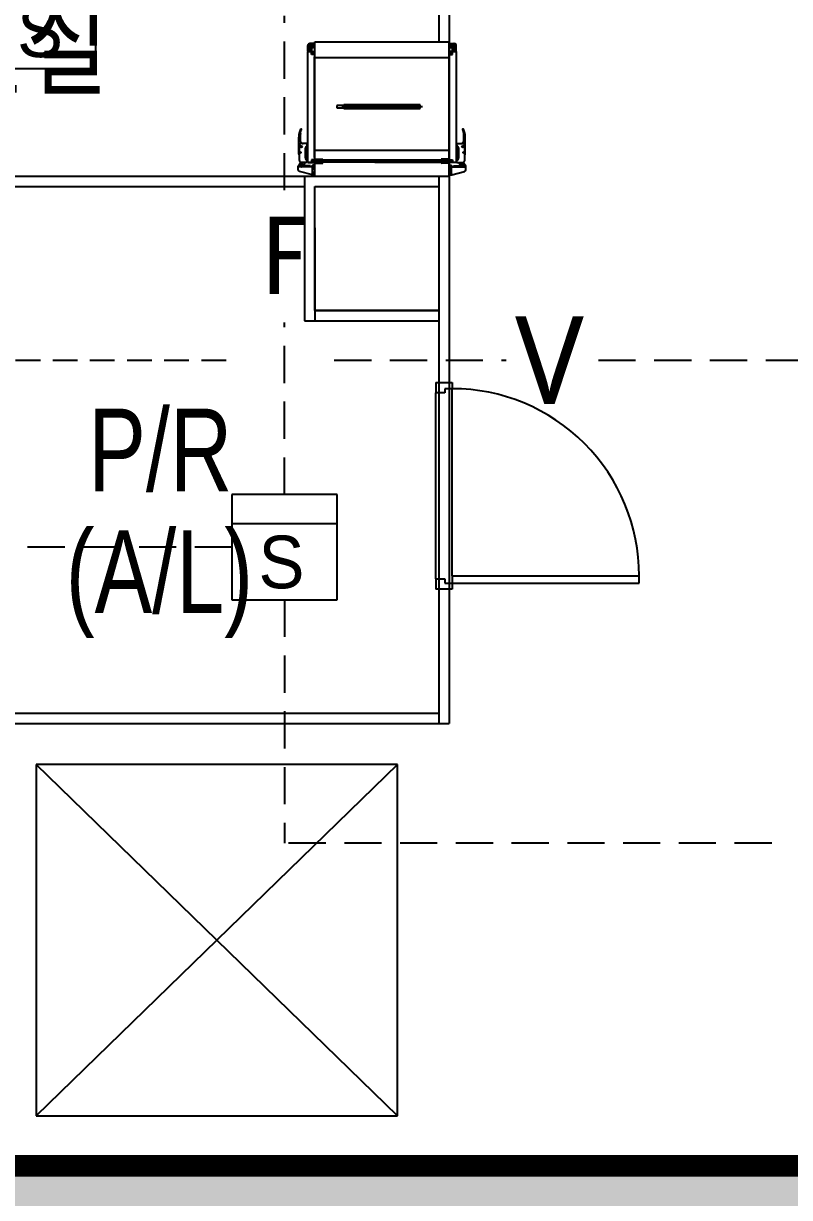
# Model space of a CAD drawing. Header units: millimetres. Extents: x 1710 to 94914, y 1329 to 63037.
# Drawn here: x 73420 to 77130, y 24398 to 30083 of the extents above; entities that cross this region are included whole.
import ezdxf
from ezdxf.enums import TextEntityAlignment as Align

# ---------------------------------------------------------------- set-up
doc = ezdxf.new("R2010")
doc.units = ezdxf.units.MM
doc.header["$LTSCALE"] = 120
doc.linetypes.add('HIDDENX2', pattern=[0.75, 0.5, -0.25])
for name, color, linetype in [('4구역', 131, 'Continuous'), ('ARCH', 9, 'Continuous'), ('DET', 2, 'Continuous'), ('DET-S', 2, 'Continuous'), ('fire', 2, 'Continuous'), ('fire-l', 4, 'Continuous'), ('STROBE', 1, 'Continuous'), ('공사제외', 5, 'Continuous')]:
    doc.layers.add(name, color=color, linetype=linetype)
doc.styles.add('GHD', font='')
doc.styles.add('ghs', font='')
doc.styles.add('SUKWOO', font='malgun.ttf')
doc.styles.add('돋움', font='')
doc.styles.get('GHD').set_extended_font_data('Dotum')
doc.styles.get('ghs').set_extended_font_data('Dotum')
doc.styles.get('돋움').set_extended_font_data('DotumChe')

# ---------------------------------------------------------------- blocks, each defined once
blk = doc.blocks.new('e-01')
at = {"layer": 'DET'}
for p, q in [((1.5, 1.5), (-1.5, 1.5)), ((-1.5, 1.5), (-1.5, -1.5)), ((1.5, -1.5), (1.5, 1.5)), ((1.5, 0.66), (-1.5, 0.66))]:
    blk.add_line(p, q, dxfattribs=at)
at = {"layer": 'DET-S'}
blk.add_line((-1.5, -1.5), (1.5, -1.5), dxfattribs=at)
at = {"layer": 'DET', "color": 1, "style": 'ghs'}
blk.add_text('S', height=1.5, dxfattribs=at).set_placement((-0.745, -1.172))

msp = doc.modelspace()

# ---------------------------------------------------------------- hatches: boundary and pattern name
at = {"layer": '공사제외', "linetype": 'Continuous'}
msp.add_hatch(color=253, dxfattribs=at).paths.add_polyline_path([(83111.3, 24504.2), (71134.5, 24504.2), (71134.5, 9094.1), (83111.3, 9094.1)])

# ---------------------------------------------------------------- linework, layer by layer
at = {"layer": '4구역', "linetype": 'Continuous', "const_width": 100, "elevation": 0}
msp.add_lwpolyline([(71831.3, 29294.2), (71831.3, 31794.2), (70781.3, 31794.2), (70781.4, 42244.3), (75481.3, 42244.3), (75481.3, 44444.2), (77231.3, 44444.2), (77231.3, 46188.7), (83261.3, 46185.5), (83261.3, 24554.2), (73231.3, 24554.2)], dxfattribs=at)
at = {"layer": 'ARCH', "color": 9}
for p, q in [((75481.3, 31744.2, 0), (75481.3, 26694.2, 0)), ((75431.3, 30244.2, 0), (75431.3, 29994.2, 0)), ((74804.4, 29976.3, 0), (74795.9, 29976.3, 0)), ((74796.9, 29950.8, 0), (74796.9, 29976.3, 0)), ((74805.4, 29976.3, 0), (74807.3, 29976.3, 0)), ((74806.3, 29978.2, 0), (74806.3, 29986.7, 0)), ((74823.3, 29985.8, 0), (74806.3, 29985.8, 0)), ((74806.3, 29975.4, 0), (74806.3, 29977.3, 0)), ((74806.3, 29974.4, 0), (74806.3, 29965.9, 0)), ((74806.3, 29966.9, 0), (74815.7, 29966.9, 0)), ((74806.3, 29963.2, 0), (74806.3, 29948, 0)), ((74808.2, 29976.3, 0), (74816.7, 29976.3, 0)), ((74815.7, 29966.9, 0), (74823.3, 29966.9, 0)), ((74815.8, 29950.8, 0), (74815.8, 29976.3, 0)), ((74819.5, 29976.3, 0), (74831.1, 29976.3, 0)), ((74820.5, 29969.7, 0), (74820.5, 29982.9, 0)), ((74820.5, 29981, 0), (74825.2, 29981, 0)), ((74820.5, 29971.6, 0), (74825.2, 29971.6, 0)), ((74827.1, 29985.8, 0), (74823.3, 29985.8, 0)), ((74827.1, 29966.9, 0), (74823.3, 29966.9, 0)), ((74825.2, 29971.6, 0), (74825.2, 29981, 0)), ((74827.1, 29978.7, 0), (74825.2, 29981, 0)), ((74827.1, 29974, 0), (74825.2, 29971.6, 0)), ((74827.1, 29974, 0), (74827.1, 29978.7, 0)), ((74827.1, 29978.7, 0), (74829.9, 29978.7, 0)), ((74827.1, 29974, 0), (74829.9, 29974, 0)), ((74829.9, 29969.7, 0), (74829.9, 29982.9, 0)), ((74831.3, 29344.2, 0), (74831.3, 29994.2, 0)), ((74831.3, 29994.2, 0), (75481.3, 29994.2, 0)), ((75481.3, 29344.2, 0), (75481.3, 29994.2, 0)), ((75493.2, 29976.3, 0), (75481.6, 29976.3, 0)), ((75482.8, 29969.7, 0), (75482.8, 29982.9, 0)), ((75485.6, 29978.7, 0), (75482.8, 29978.7, 0)), ((75485.6, 29974, 0), (75482.8, 29974, 0)), ((75485.6, 29985.8, 0), (75489.4, 29985.8, 0)), ((75485.6, 29978.7, 0), (75487.5, 29981, 0)), ((75485.6, 29974, 0), (75485.6, 29978.7, 0)), ((75485.6, 29974, 0), (75487.5, 29971.6, 0)), ((75485.6, 29966.9, 0), (75489.4, 29966.9, 0)), ((75487.5, 29971.6, 0), (75487.5, 29981, 0)), ((75492.2, 29981, 0), (75487.5, 29981, 0)), ((75492.2, 29971.6, 0), (75487.5, 29971.6, 0)), ((75489.4, 29985.8, 0), (75506.4, 29985.8, 0)), ((75497, 29966.9, 0), (75489.4, 29966.9, 0)), ((75492.2, 29969.7, 0), (75492.2, 29982.9, 0)), ((75504.5, 29976.3, 0), (75496, 29976.3, 0)), ((75496.9, 29950.8, 0), (75496.9, 29976.3, 0)), ((75506.4, 29966.9, 0), (75497, 29966.9, 0)), ((75507.3, 29976.3, 0), (75505.4, 29976.3, 0)), ((75506.4, 29978.2, 0), (75506.4, 29986.7, 0)), ((75506.4, 29975.4, 0), (75506.4, 29977.3, 0)), ((75506.4, 29974.4, 0), (75506.4, 29965.9, 0)), ((75506.4, 29963.2, 0), (75506.4, 29948, 0)), ((75508.3, 29976.3, 0), (75516.7, 29976.3, 0)), ((75515.8, 29950.8, 0), (75515.8, 29976.3, 0)), ((74818.6, 29955.6, 0), (74794.5, 29955.6, 0)), ((74796.4, 29410.2, 0), (74796.4, 29947, 0)), ((74796.4, 29947, 0), (74829.5, 29947, 0)), ((74812.9, 29962.2, 0), (74799.7, 29962.2, 0)), ((74812.9, 29948, 0), (74799.7, 29948, 0)), ((74800.7, 29962.2, 0), (74811, 29962.2, 0)), ((74812, 29962.2, 0), (74801.6, 29962.2, 0)), ((74801.6, 29962.2, 0), (74801.6, 29957.4, 0)), ((74811, 29957.4, 0), (74801.6, 29957.4, 0)), ((74804, 29955.6, 0), (74801.6, 29957.4, 0)), ((74804, 29955.6, 0), (74804, 29948, 0)), ((74808.7, 29955.6, 0), (74804, 29955.6, 0)), ((74808.7, 29955.6, 0), (74811, 29957.4, 0)), ((74808.7, 29955.6, 0), (74808.7, 29948, 0)), ((74811, 29962.2, 0), (74811, 29957.4, 0)), ((74814.6, 29933.9, 0), (74814.6, 29947, 0)), ((74829.4, 29933.9, 0), (74814.6, 29933.9, 0)), ((74816.1, 29942.7, 0), (74816.2, 29942.8, 0)), ((74816.1, 29942.8, 0), (74816.2, 29942.8, 0)), ((74816.2, 29945.8, 0), (74816.2, 29935.2, 0)), ((74830.8, 29945.8, 0), (74816.2, 29945.8, 0)), ((74816.2, 29935.2, 0), (74830.8, 29935.2, 0)), ((74816.9, 29940.1, 0), (74816.8, 29940.6, 0)), ((74816.8, 29940.6, 0), (74817.4, 29940.5, 0)), ((74816.9, 29940.1, 0), (74817.4, 29940.5, 0)), ((74817.8, 29935.2, 0), (74817.9, 29935.2, 0)), ((74817.9, 29935.2, 0), (74817.9, 29935.2, 0)), ((74820.4, 29943, 0), (74820.9, 29943.2, 0)), ((74820.7, 29942.5, 0), (74820.4, 29943, 0)), ((74820.7, 29942.5, 0), (74820.9, 29943.2, 0)), ((74823.4, 29945.5, 0), (74823.3, 29945.8, 0)), ((74823.4, 29945.5, 0), (74823.7, 29945.8, 0)), ((74824, 29938.7, 0), (74823.9, 29939.3, 0)), ((74823.9, 29939.3, 0), (74824.5, 29939.2, 0)), ((74824, 29938.7, 0), (74824.5, 29939.2, 0)), ((74824.2, 29937.4, 0), (74824.7, 29937.5, 0)), ((74824.5, 29936.9, 0), (74824.2, 29937.4, 0)), ((74824.5, 29936.9, 0), (74824.7, 29937.5, 0)), ((74826.1, 29941.7, 0), (74827, 29941.6, 0)), ((74826.2, 29940.8, 0), (74826.1, 29941.7, 0)), ((74826.2, 29940.8, 0), (74827, 29941.6, 0)), ((74827.2, 29945.3, 0), (74827.8, 29945.5, 0)), ((74827.5, 29944.8, 0), (74827.2, 29945.3, 0)), ((74827.5, 29944.8, 0), (74827.8, 29945.5, 0)), ((74829.5, 29945.8, 0), (74829.5, 29947, 0)), ((74829.5, 29433.7, 0), (74829.5, 29921.2, 0)), ((74830.5, 29944.2, 0), (74830.4, 29944.8, 0)), ((74830.4, 29944.8, 0), (74830.7, 29944.7, 0)), ((74830.5, 29944.2, 0), (74830.7, 29944.4, 0)), ((74830.8, 29935.2, 0), (74830.8, 29945.8, 0)), ((74831.3, 29919.2, 0), (75481.3, 29919.2, 0)), ((75481.9, 29945.8, 0), (75496.5, 29945.8, 0)), ((75481.9, 29935.2, 0), (75481.9, 29945.8, 0)), ((75482.2, 29944.8, 0), (75481.9, 29944.7, 0)), ((75482.1, 29944.2, 0), (75481.9, 29944.4, 0)), ((75496.5, 29935.2, 0), (75481.9, 29935.2, 0)), ((75482.1, 29944.2, 0), (75482.2, 29944.8, 0)), ((75516.3, 29947, 0), (75483.2, 29947, 0)), ((75483.2, 29945.8, 0), (75483.2, 29947, 0)), ((75483.2, 29433.7, 0), (75483.2, 29921.2, 0)), ((75483.3, 29933.9, 0), (75498.1, 29933.9, 0)), ((75485.1, 29944.8, 0), (75484.8, 29945.5, 0)), ((75485.4, 29945.3, 0), (75484.8, 29945.5, 0)), ((75485.1, 29944.8, 0), (75485.4, 29945.3, 0)), ((75486.5, 29941.7, 0), (75485.6, 29941.6, 0)), ((75486.4, 29940.8, 0), (75485.6, 29941.6, 0)), ((75486.4, 29940.8, 0), (75486.5, 29941.7, 0)), ((75488.1, 29936.9, 0), (75487.9, 29937.5, 0)), ((75488.4, 29937.4, 0), (75487.9, 29937.5, 0)), ((75488.7, 29939.3, 0), (75488.1, 29939.2, 0)), ((75488.7, 29938.7, 0), (75488.1, 29939.2, 0)), ((75488.1, 29936.9, 0), (75488.4, 29937.4, 0)), ((75488.7, 29938.7, 0), (75488.7, 29939.3, 0)), ((75489.2, 29945.5, 0), (75489, 29945.8, 0)), ((75489.2, 29945.5, 0), (75489.3, 29945.8, 0)), ((75491.9, 29942.5, 0), (75491.7, 29943.2, 0)), ((75492.2, 29943, 0), (75491.7, 29943.2, 0)), ((75491.9, 29942.5, 0), (75492.2, 29943, 0)), ((75494.1, 29955.6, 0), (75518.2, 29955.6, 0)), ((75494.7, 29935.2, 0), (75494.7, 29935.2, 0)), ((75494.8, 29935.2, 0), (75494.7, 29935.2, 0)), ((75495.8, 29940.6, 0), (75495.2, 29940.5, 0)), ((75495.8, 29940.1, 0), (75495.2, 29940.5, 0)), ((75495.8, 29940.1, 0), (75495.8, 29940.6, 0)), ((75496.5, 29942.7, 0), (75496.4, 29942.8, 0)), ((75496.5, 29942.8, 0), (75496.4, 29942.8, 0)), ((75496.5, 29945.8, 0), (75496.5, 29935.2, 0)), ((75498.1, 29933.9, 0), (75498.1, 29947, 0)), ((75499.8, 29962.2, 0), (75513, 29962.2, 0)), ((75499.8, 29948, 0), (75513, 29948, 0)), ((75500.7, 29962.2, 0), (75511.1, 29962.2, 0)), ((75512, 29962.2, 0), (75501.6, 29962.2, 0)), ((75501.6, 29962.2, 0), (75501.6, 29957.4, 0)), ((75501.6, 29957.4, 0), (75511.1, 29957.4, 0)), ((75504, 29955.6, 0), (75501.6, 29957.4, 0)), ((75504, 29955.6, 0), (75504, 29948, 0)), ((75504, 29955.6, 0), (75508.7, 29955.6, 0)), ((75508.7, 29955.6, 0), (75511.1, 29957.4, 0)), ((75508.7, 29955.6, 0), (75508.7, 29948, 0)), ((75511.1, 29962.2, 0), (75511.1, 29957.4, 0)), ((75516.3, 29410.2, 0), (75516.3, 29947, 0)), ((75325.1, 29686.8, 0), (74937.6, 29686.8, 0)), ((74937.6, 29686.8, 0), (74937.6, 29674.8, 0)), ((74960.9, 29680.8, 0), (75351.8, 29680.8, 0)), ((75341.2, 29690.1, 0), (74971.5, 29690.1, 0)), ((74971.5, 29690.1, 0), (74971.5, 29671.6, 0)), ((74984.4, 29690.1, 0), (74984.4, 29671.6, 0)), ((75325.1, 29674.8, 0), (75325.1, 29686.8, 0)), ((75328.3, 29671.6, 0), (75328.3, 29690.1, 0)), ((75341.2, 29671.6, 0), (75341.2, 29690.1, 0)), ((74937.6, 29674.8, 0), (75325.1, 29674.8, 0)), ((74971.5, 29671.6, 0), (75341.2, 29671.6, 0)), ((74760.7, 29550.6, 0), (74763.7, 29565.6, 0)), ((74763.2, 29571.8, 0), (74762.8, 29571.7, 0)), ((74763.7, 29565.6, 0), (74764.4, 29570.8, 0)), ((75549, 29565.6, 0), (75548.3, 29570.8, 0)), ((75552, 29550.6, 0), (75549, 29565.6, 0)), ((75549.4, 29571.8, 0), (75549.9, 29571.7, 0)), ((74753, 29450.8, 0), (74753, 29533.7, 0)), ((75559.7, 29450.8, 0), (75559.7, 29533.7, 0)), ((74755.8, 29419.7, 0), (74755.8, 29492.3, 0)), ((74756.8, 29458.4, 0), (74764.3, 29458.4, 0)), ((74759.6, 29486.7, 0), (74770.9, 29486.7, 0)), ((74760.6, 29454.6, 0), (74760.6, 29462.1, 0)), ((74793.6, 29501.8, 0), (74765.3, 29501.8, 0)), ((74765.3, 29481, 0), (74765.3, 29492.3, 0)), ((74796, 29474.4, 0), (74783, 29474.4, 0)), ((74785.1, 29432.9, 0), (74785.1, 29479.1, 0)), ((74787, 29476.3, 0), (74785.1, 29478.2, 0)), ((74787, 29472.5, 0), (74785.1, 29470.6, 0)), ((74793.6, 29476.3, 0), (74787, 29476.3, 0)), ((74787, 29472.5, 0), (74787, 29476.3, 0)), ((74793.6, 29472.5, 0), (74787, 29472.5, 0)), ((74793.6, 29410.2, 0), (74793.6, 29501.8, 0)), ((74831.3, 29469.2, 0), (75481.3, 29469.2, 0)), ((75516.7, 29474.4, 0), (75529.7, 29474.4, 0)), ((75519.1, 29410.2, 0), (75519.1, 29501.8, 0)), ((75519.1, 29501.8, 0), (75547.4, 29501.8, 0)), ((75519.1, 29476.3, 0), (75525.7, 29476.3, 0)), ((75519.1, 29472.5, 0), (75525.7, 29472.5, 0)), ((75525.7, 29476.3, 0), (75527.6, 29478.2, 0)), ((75525.7, 29472.5, 0), (75525.7, 29476.3, 0)), ((75525.7, 29472.5, 0), (75527.6, 29470.6, 0)), ((75527.6, 29432.9, 0), (75527.6, 29479.1, 0)), ((75553.1, 29486.7, 0), (75541.7, 29486.7, 0)), ((75547.4, 29481, 0), (75547.4, 29492.3, 0)), ((75555.9, 29458.4, 0), (75548.4, 29458.4, 0)), ((75552.1, 29454.6, 0), (75552.1, 29462.1, 0)), ((75556.8, 29419.7, 0), (75556.8, 29492.3, 0)), ((74750.3, 29392.5, 0), (74757.6, 29403.6, 0)), ((74793.6, 29410.2, 0), (74765.3, 29410.2, 0)), ((74766.2, 29390.4, 0), (74766.2, 29400.8, 0)), ((74768.8, 29410.2, 0), (74768.8, 29398.9, 0)), ((74768.8, 29398.9, 0), (74772.6, 29398.9, 0)), ((74782.9, 29410.2, 0), (74782.9, 29410.2, 0)), ((74796, 29440.4, 0), (74783, 29440.4, 0)), ((74787, 29442.3, 0), (74785.1, 29444.2, 0)), ((74787, 29438.5, 0), (74785.1, 29436.7, 0)), ((74793.6, 29442.3, 0), (74787, 29442.3, 0)), ((74787, 29438.5, 0), (74787, 29442.3, 0)), ((74793.6, 29438.5, 0), (74787, 29438.5, 0)), ((74828.5, 29410.2, 0), (74796.4, 29410.2, 0)), ((74796.4, 29410.2, 0), (74829.5, 29410.2, 0)), ((74814.6, 29423.3, 0), (74814.6, 29410.2, 0)), ((74829.4, 29423.3, 0), (74814.6, 29423.3, 0)), ((74816.2, 29411.4, 0), (74816.2, 29422, 0)), ((74816.2, 29422, 0), (74830.8, 29422, 0)), ((74830.8, 29411.4, 0), (74816.2, 29411.4, 0)), ((74816.4, 29414.1, 0), (74816.5, 29414, 0)), ((74816.4, 29413.9, 0), (74816.5, 29414, 0)), ((74817.2, 29416.7, 0), (74817.1, 29416.2, 0)), ((74817.1, 29416.2, 0), (74817.7, 29416.3, 0)), ((74817.2, 29416.7, 0), (74817.7, 29416.3, 0)), ((74818.1, 29421.6, 0), (74818.2, 29421.5, 0)), ((74818.2, 29421.6, 0), (74818.2, 29421.5, 0)), ((74819.1, 29350.8, 0), (74819.1, 29397, 0)), ((74830.3, 29397, 0), (74819.1, 29397, 0)), ((74821, 29414.3, 0), (74820.7, 29413.8, 0)), ((74820.7, 29413.8, 0), (74821.2, 29413.6, 0)), ((74821, 29414.3, 0), (74821.2, 29413.6, 0)), ((74823.7, 29411.3, 0), (74823.6, 29411, 0)), ((74823.7, 29411.3, 0), (74824, 29411, 0)), ((74824.3, 29418, 0), (74824.2, 29417.5, 0)), ((74824.2, 29417.5, 0), (74824.8, 29417.6, 0)), ((74824.3, 29418, 0), (74824.8, 29417.6, 0)), ((74824.8, 29419.9, 0), (74824.5, 29419.4, 0)), ((74824.5, 29419.4, 0), (74825, 29419.2, 0)), ((74824.8, 29419.9, 0), (74825, 29419.2, 0)), ((74826.5, 29415.9, 0), (74826.4, 29415.1, 0)), ((74826.4, 29415.1, 0), (74827.3, 29415.2, 0)), ((74826.5, 29415.9, 0), (74827.3, 29415.2, 0)), ((74827.8, 29412, 0), (74827.5, 29411.5, 0)), ((74827.5, 29411.5, 0), (74828.1, 29411.3, 0)), ((74871.4, 29417.2, 0), (74827.8, 29417.2, 0)), ((74827.8, 29412, 0), (74828.1, 29411.3, 0)), ((74829.5, 29411.4, 0), (74829.5, 29410.2, 0)), ((74830.3, 29350.8, 0), (74830.3, 29397, 0)), ((74830.8, 29412.6, 0), (74830.7, 29412, 0)), ((74830.7, 29412, 0), (74831, 29412.1, 0)), ((74830.8, 29422, 0), (74830.8, 29411.4, 0)), ((74830.8, 29412.6, 0), (74831, 29412.4, 0)), ((74831.3, 29412.1, 0), (74831.3, 29430.9, 0)), ((74831.3, 29426.7, 0), (74869.1, 29426.7, 0)), ((74869.1, 29407.8, 0), (74831.3, 29426.7, 0)), ((74831.3, 29407.8, 0), (74869.1, 29426.7, 0)), ((74831.3, 29407.8, 0), (74869.1, 29407.8, 0)), ((74869.1, 29407.8, 0), (74869.1, 29426.7, 0)), ((75443.6, 29422, 0), (74869.1, 29422, 0)), ((75443.6, 29412.4, 0), (74869.1, 29412.4, 0)), ((75121.1, 29422, 0), (75443.6, 29422, 0)), ((75121.1, 29412.4, 0), (75443.6, 29412.4, 0)), ((75441.3, 29417.2, 0), (75484.9, 29417.2, 0)), ((75443.6, 29407.8, 0), (75443.6, 29426.7, 0)), ((75443.6, 29407.8, 0), (75481.3, 29426.7, 0)), ((75481.3, 29407.8, 0), (75443.6, 29426.7, 0)), ((75481.3, 29426.7, 0), (75443.6, 29426.7, 0)), ((75481.3, 29407.8, 0), (75443.6, 29407.8, 0)), ((75481.3, 29412.1, 0), (75481.3, 29430.9, 0)), ((75481.3, 29412.1, 0), (75481.3, 29430.9, 0)), ((75496.5, 29422, 0), (75481.9, 29422, 0)), ((75481.9, 29422, 0), (75481.9, 29411.4, 0)), ((75482.1, 29413.2, 0), (75481.9, 29413, 0)), ((75482.2, 29412.6, 0), (75481.9, 29412.7, 0)), ((75481.9, 29411.4, 0), (75496.5, 29411.4, 0)), ((75482.1, 29413.2, 0), (75482.2, 29412.6, 0)), ((75482.4, 29350.8, 0), (75482.4, 29397, 0)), ((75482.4, 29397, 0), (75493.6, 29397, 0)), ((75483.2, 29411.4, 0), (75483.2, 29410.2, 0)), ((75516.3, 29410.2, 0), (75483.2, 29410.2, 0)), ((75483.3, 29423.3, 0), (75498.1, 29423.3, 0)), ((75485.1, 29412.6, 0), (75484.8, 29411.9, 0)), ((75485.4, 29412.1, 0), (75484.8, 29411.9, 0)), ((75485.1, 29412.6, 0), (75485.4, 29412.1, 0)), ((75486.4, 29416.6, 0), (75485.6, 29415.8, 0)), ((75486.5, 29415.7, 0), (75485.6, 29415.8, 0)), ((75486.4, 29416.6, 0), (75486.5, 29415.7, 0)), ((75488.1, 29420.5, 0), (75487.9, 29419.8, 0)), ((75488.4, 29420, 0), (75487.9, 29419.8, 0)), ((75488.1, 29420.5, 0), (75488.4, 29420, 0)), ((75488.7, 29418.6, 0), (75488.1, 29418.2, 0)), ((75488.7, 29418.1, 0), (75488.1, 29418.2, 0)), ((75488.7, 29418.6, 0), (75488.7, 29418.1, 0)), ((75489.2, 29411.9, 0), (75489, 29411.6, 0)), ((75489.2, 29411.9, 0), (75489.3, 29411.6, 0)), ((75491.9, 29414.9, 0), (75491.7, 29414.2, 0)), ((75492.2, 29414.4, 0), (75491.7, 29414.2, 0)), ((75491.9, 29414.9, 0), (75492.2, 29414.4, 0)), ((75493.6, 29350.8, 0), (75493.6, 29397, 0)), ((75494.7, 29422.2, 0), (75494.7, 29422.1, 0)), ((75494.8, 29422.2, 0), (75494.7, 29422.1, 0)), ((75495.8, 29417.3, 0), (75495.2, 29416.9, 0)), ((75495.8, 29416.8, 0), (75495.2, 29416.9, 0)), ((75495.8, 29417.3, 0), (75495.8, 29416.8, 0)), ((75496.5, 29414.7, 0), (75496.4, 29414.6, 0)), ((75496.5, 29414.6, 0), (75496.4, 29414.6, 0)), ((75496.5, 29411.4, 0), (75496.5, 29422, 0)), ((75498.1, 29423.3, 0), (75498.1, 29410.2, 0)), ((75516.7, 29440.4, 0), (75529.7, 29440.4, 0)), ((75519.1, 29442.3, 0), (75525.7, 29442.3, 0)), ((75519.1, 29438.5, 0), (75525.7, 29438.5, 0)), ((75519.1, 29410.2, 0), (75547.4, 29410.2, 0)), ((75525.7, 29442.3, 0), (75527.6, 29444.2, 0)), ((75525.7, 29438.5, 0), (75525.7, 29442.3, 0)), ((75525.7, 29438.5, 0), (75527.6, 29436.7, 0)), ((75529.7, 29410.2, 0), (75529.7, 29410.2, 0)), ((75543.9, 29398.9, 0), (75540.1, 29398.9, 0)), ((75543.9, 29410.2, 0), (75543.9, 29398.9, 0)), ((75546.5, 29390.4, 0), (75546.5, 29400.8, 0)), ((75562.4, 29392.5, 0), (75555, 29403.6, 0)), ((73281.3, 29344.2, 0), (74781.3, 29344.2, 0)), ((74750.2, 29373.9, 0), (74750.2, 29389.5, 0)), ((74819.1, 29389.5, 0), (74750.2, 29389.5, 0)), ((74750.3, 29390.4, 0), (74750.3, 29392, 0)), ((74765.3, 29389.5, 0), (74751.1, 29389.5, 0)), ((74818.8, 29350.8, 0), (74757.1, 29367.1, 0)), ((74810.6, 29394.2, 0), (74766.2, 29394.2, 0)), ((74781.3, 29344.2, 0), (74781.3, 28644.2, 0)), ((74781.3, 29344.2, 0), (75431.3, 29344.2, 0)), ((74810.6, 29389.5, 0), (74810.6, 29394.2, 0)), ((74833.3, 29387.6, 0), (74816.1, 29387.6, 0)), ((74833.7, 29360.2, 0), (74816.1, 29360.2, 0)), ((74830.3, 29378.1, 0), (74819.1, 29378.1, 0)), ((74821.9, 29362.1, 0), (74819.1, 29364.9, 0)), ((74821.9, 29358.3, 0), (74819.1, 29355.5, 0)), ((74822, 29389.5, 0), (74819.2, 29392.3, 0)), ((74822, 29385.7, 0), (74819.2, 29382.9, 0)), ((74830.3, 29350.8, 0), (74819.2, 29350.8, 0)), ((74821.9, 29358.3, 0), (74821.9, 29362.1, 0)), ((74830.3, 29362.1, 0), (74821.9, 29362.1, 0)), ((74830.3, 29358.3, 0), (74821.9, 29358.3, 0)), ((74822, 29385.7, 0), (74822, 29389.5, 0)), ((74830.3, 29389.5, 0), (74822, 29389.5, 0)), ((74830.3, 29385.7, 0), (74822, 29385.7, 0)), ((75431.3, 29344.2, 0), (75431.3, 26694.2, 0)), ((75431.3, 29344.1, 0), (75481.3, 29344.2, 0)), ((75479, 29360.2, 0), (75496.6, 29360.2, 0)), ((75479.4, 29387.6, 0), (75496.6, 29387.6, 0)), ((75482.4, 29389.5, 0), (75490.7, 29389.5, 0)), ((75482.4, 29385.7, 0), (75490.7, 29385.7, 0)), ((75482.4, 29378.1, 0), (75493.6, 29378.1, 0)), ((75482.4, 29362.1, 0), (75490.8, 29362.1, 0)), ((75482.4, 29358.3, 0), (75490.8, 29358.3, 0)), ((75482.4, 29350.8, 0), (75493.5, 29350.8, 0)), ((75490.7, 29389.5, 0), (75493.5, 29392.3, 0)), ((75490.7, 29385.7, 0), (75490.7, 29389.5, 0)), ((75490.7, 29385.7, 0), (75493.5, 29382.9, 0)), ((75490.8, 29362.1, 0), (75493.6, 29364.9, 0)), ((75490.8, 29358.3, 0), (75490.8, 29362.1, 0)), ((75490.8, 29358.3, 0), (75493.6, 29355.5, 0)), ((75493.6, 29389.5, 0), (75562.5, 29389.5, 0)), ((75493.9, 29350.8, 0), (75555.6, 29367.1, 0)), ((75502.1, 29394.2, 0), (75546.5, 29394.2, 0)), ((75502.1, 29389.5, 0), (75502.1, 29394.2, 0)), ((75547.4, 29389.5, 0), (75561.6, 29389.5, 0)), ((75562.4, 29390.4, 0), (75562.4, 29392, 0)), ((75562.5, 29373.9, 0), (75562.5, 29389.5, 0)), ((73281.3, 29294.2, 0), (74781.3, 29294.2, 0)), ((74831.3, 29294.2, 0), (75431.3, 29294.2, 0)), ((74831.3, 28694.2, 0), (74831.3, 29294.2, 0)), ((74831.3, 29294.2, 0), (75431.3, 29294.2, 0)), ((74831.3, 28694.2, 0), (74831.3, 29294.2, 0)), ((75431.3, 29294.2, 0), (75431.3, 28694.2, 0)), ((74831.3, 29094.2, 0), (74831.3, 28644.2, 0)), ((74831.3, 28694.2, 0), (75431.3, 28694.2, 0)), ((75431.3, 28694.2, 0), (74831.3, 28694.2, 0)), ((75431.3, 28694.2, 0), (74831.3, 28694.2, 0)), ((74781.3, 28644.2, 0), (75431.3, 28644.2, 0)), ((75416.3, 28344.2, 0), (75496.3, 28344.2, 0)), ((75416.3, 28344.2, 0), (75416.3, 28294.3, 0)), ((75431.3, 28344.2, 0), (75481.3, 28344.2, 0)), ((75460.5, 28314.8, 0), (75460.5, 28294.3, 0)), ((75496.3, 28314.8, 0), (75460.5, 28314.8, 0)), ((75460.5, 28314.8, 0), (75460.5, 28294.3, 0)), ((75496.3, 28344.2, 0), (75496.3, 28314.8, 0)), ((75496.3, 27408.8, 0), (75496.3, 28314.8, 0)), ((75460.5, 28294.3, 0), (75416.3, 28294.3, 0)), ((75416.3, 27394, 0), (75416.3, 28294.3, 0)), ((75496.3, 27408.8, 0), (76401.6, 27408.8, 0)), ((75496.3, 27408.8, 0), (75496.3, 27373.5, 0)), ((76401.6, 27373.5, 0), (76401.6, 27408.8, 0)), ((75416.3, 27394, 0), (75460.5, 27394, 0)), ((75416.3, 27394, 0), (75416.3, 27344.2, 0)), ((75460.5, 27394, 0), (75460.5, 27373.5, 0)), ((75460.5, 27373.5, 0), (75496.3, 27373.5, 0)), ((75496.3, 27373.5, 0), (75496.3, 27344.2, 0)), ((75496.3, 27373.5, 0), (76401.6, 27373.5, 0)), ((75496.3, 27344.2, 0), (75416.3, 27344.2, 0)), ((75481.3, 27344.2, 0), (75431.3, 27344.2, 0)), ((75481.3, 27344.2, 0), (75431.3, 27344.2, 0)), ((73281.3, 26744.2, 0), (75431.3, 26744.2, 0)), ((73281.3, 26694.2, 0), (75481.3, 26694.2, 0)), ((75231.3, 26494.2, 0), (73481.3, 24794.2, 0)), ((75231.3, 24794.2, 0), (73481.3, 26494.2, 0)), ((75231.3, 26494.2, 0), (73481.3, 26494.2, 0)), ((73481.3, 26494.2, 0), (73481.3, 24794.2, 0)), ((75231.3, 24794.2, 0), (75231.3, 26494.2, 0)), ((73481.3, 24794.2, 0), (75231.3, 24794.2, 0)), ((73281.3, 24554.2, 0), (82881.3, 24554.2, 0)), ((82911.3, 24504.2, 0), (70981.3, 24504.2, 0))]:
    msp.add_line(p, q, dxfattribs=at)
for centre, radius in [((74806.3, 29976.3, 0), 4.72), ((75506.4, 29976.3, 0), 4.72), ((74760.6, 29458.4, 0), 2.83), ((74765.3, 29486.7, 0), 3.78), ((75547.4, 29486.7, 0), 3.78), ((75552.1, 29458.4, 0), 2.83), ((74761.5, 29400.8, 0), 4.72), ((75551.2, 29400.8, 0), 4.72)]:
    msp.add_circle(centre, radius, dxfattribs=at)
for centre, radius, start, end in [((74806.3, 29976.3, 0), 9.44, 90, 180), ((74806.3, 29976.3, 0), 9.44, 180, 270), ((74806.3, 29976.3, 0), 9.44, 0, 90), ((74823.3, 29982.9, 0), 2.83, 90, 180), ((74823.3, 29969.7, 0), 2.83, 180, 270), ((74827.1, 29982.9, 0), 2.83, 0, 90), ((74827.1, 29969.7, 0), 2.83, 270, 0), ((75485.6, 29982.9, 0), 2.83, 90, 180), ((75485.6, 29969.7, 0), 2.83, 180, 270), ((75489.4, 29982.9, 0), 2.83, 0, 90), ((75489.4, 29969.7, 0), 2.83, 270, 0), ((75506.4, 29976.3, 0), 9.44, 90, 180), ((75506.4, 29976.3, 0), 9.44, 0, 90), ((75506.4, 29976.3, 0), 9.44, 270, 0), ((74799.7, 29959.3, 0), 2.83, 90, 180), ((74799.7, 29950.8, 0), 2.83, 180, 270), ((74812.9, 29959.3, 0), 2.83, 0, 90), ((74812.9, 29950.8, 0), 2.83, 270, 0), ((75499.8, 29959.3, 0), 2.83, 90, 180), ((75499.8, 29950.8, 0), 2.83, 180, 270), ((75513, 29959.3, 0), 2.83, 0, 90), ((75513, 29950.8, 0), 2.83, 270, 0), ((74844.5, 29531.3, 0), 91.5, 154.1354, 178.469), ((74763, 29570.8, 0), 0.944, 101.6237, 154.4727), ((74764.5, 29569.6, 0), 2.83, 14.9003, 133.7331), ((74763.4, 29570.9, 0), 0.944, 356.0665, 101.6237), ((74761.8, 29577, 0), 9.21, 284.6916, 302.6875), ((74766.3, 29570, 0), 0.944, 302.6875, 14.9003), ((75546.4, 29570, 0), 0.944, 165.0997, 237.3125), ((75548.2, 29569.6, 0), 2.83, 46.2669, 165.0997), ((75550.8, 29577, 0), 9.21, 237.3125, 255.3084), ((75549.3, 29570.9, 0), 0.944, 78.3763, 183.9335), ((75549.7, 29570.8, 0), 0.944, 25.5273, 78.3763), ((75468.2, 29531.3, 0), 91.5, 1.531, 25.8646), ((74918.9, 29531.2, 0), 159.4, 173.0055, 186.3938), ((74774, 29515.4, 0), 13.6, 188.0288, 273.2112), ((75538.7, 29515.4, 0), 13.6, 266.7888, 351.9712), ((75393.8, 29531.2, 0), 159.4, 353.6062, 6.9945), ((74765.3, 29492.3, 0), 9.44, 90, 180), ((74798.3, 29479.1, 0), 13.2, 110.9248, 180), ((75514.4, 29479.1, 0), 13.2, 0, 69.0752), ((75547.4, 29492.3, 0), 9.44, 0, 90), ((74755.8, 29450.8, 0), 2.83, 180, 270), ((74761.5, 29400.8, 0), 6.13, 320.2849, 185.4886), ((74765.3, 29419.7, 0), 9.44, 180, 270), ((74772.6, 29410.2, 0), 11.3, 270, 0), ((74798.3, 29432.9, 0), 13.2, 180, 249.0752), ((75514.4, 29432.9, 0), 13.2, 290.9248, 0), ((75540.1, 29410.2, 0), 11.3, 180, 270), ((75551.2, 29400.8, 0), 6.13, 354.5114, 219.7151), ((75547.4, 29419.7, 0), 9.44, 270, 0), ((75556.8, 29450.8, 0), 2.83, 270, 0), ((74759.4, 29376.1, 0), 9.44, 193.291, 255.1906), ((74751.2, 29392, 0), 0.944, 146.5746, 180), ((74751.2, 29390.4, 0), 0.944, 180, 270), ((74765.3, 29390.4, 0), 0.944, 270, 0), ((74819.2, 29351.7, 0), 0.944, 255.1906, 270), ((75493.5, 29351.7, 0), 0.944, 270, 284.8094), ((75547.4, 29390.4, 0), 0.944, 180, 270), ((75553.3, 29376.1, 0), 9.44, 284.8094, 346.709), ((75561.4, 29390.4, 0), 0.944, 270, 0), ((75561.4, 29392, 0), 0.944, 0, 33.4254), ((75496.9, 27410.1, 0), 904.7, 359.9151, 90.0361)]:
    msp.add_arc(centre, radius, start, end, dxfattribs=at)
at = {"layer": 'fire-l', "linetype": 'HIDDENX2', "ltscale": 3}
for p, q in [((74684.6, 29275.9, 0), (74684.6, 30119.8, 0)), ((74684.6, 27802.4, 0), (74684.6, 28635.5, 0)), ((74429.6, 27547.4, 0), (72242, 27547.4, 0)), ((74684.6, 27292.4, 0), (74684.6, 26113.5, 0)), ((77044, 26113.5, 0), (74684.6, 26113.5, 0))]:
    msp.add_line(p, q, dxfattribs=at)
at = {"layer": 'fire-l', "color": 3, "linetype": 'HIDDENX2', "ltscale": 2}
msp.add_line((73021.3, 28452.7, 0), (74444.6, 28452.7, 0), dxfattribs=at)
at = {"layer": 'fire-l', "color": 3, "linetype": 'HIDDENX2', "ltscale": 3}
for p, q in [((74924.6, 28452.7, 0), (75757.1, 28452.7, 0)), ((76204.9, 28452.7, 0), (77387.1, 28452.7, 0))]:
    msp.add_line(p, q, dxfattribs=at)
at = {"layer": '공사제외', "linetype": 'Continuous', "elevation": 0}
msp.add_lwpolyline([(71134.5, 24504.2), (83111.3, 24504.2), (83111.3, 9094.1), (71134.5, 9094.1)], close=True, dxfattribs=at)

# ---------------------------------------------------------------- block references
at = {"layer": 'fire-l', "xscale": 170, "yscale": 170, "zscale": 170}
for p in [(73515.3, 30119.8, 0), (74684.6, 27547.4, 0)]:
    msp.add_blockref('e-01', p, dxfattribs=at)

# ---------------------------------------------------------------- texts
at = {"layer": 'ARCH', "color": 9, "style": 'GHD', "width": 0.8}
for s, p in [('전실', (73029, 29780.6, 0)), ('P/R', (73733.4, 27818.2, 0)), ('(A/L)', (73624.5, 27228.5, 0))]:
    msp.add_text(s, height=400, dxfattribs=at).set_placement(p)
at = {"layer": 'fire', "linetype": 'HIDDENX2', "ltscale": 2, "style": '돋움'}
msp.add_text('F', height=375, dxfattribs=at).set_placement((74684.6, 28961.1, 0), align=Align.MIDDLE)
at = {"layer": 'STROBE', "style": 'SUKWOO'}
msp.add_text('V', height=425, dxfattribs=at).set_placement((75967.1, 28452.7, 0), align=Align.MIDDLE)

doc.saveas('drawing.dxf')
